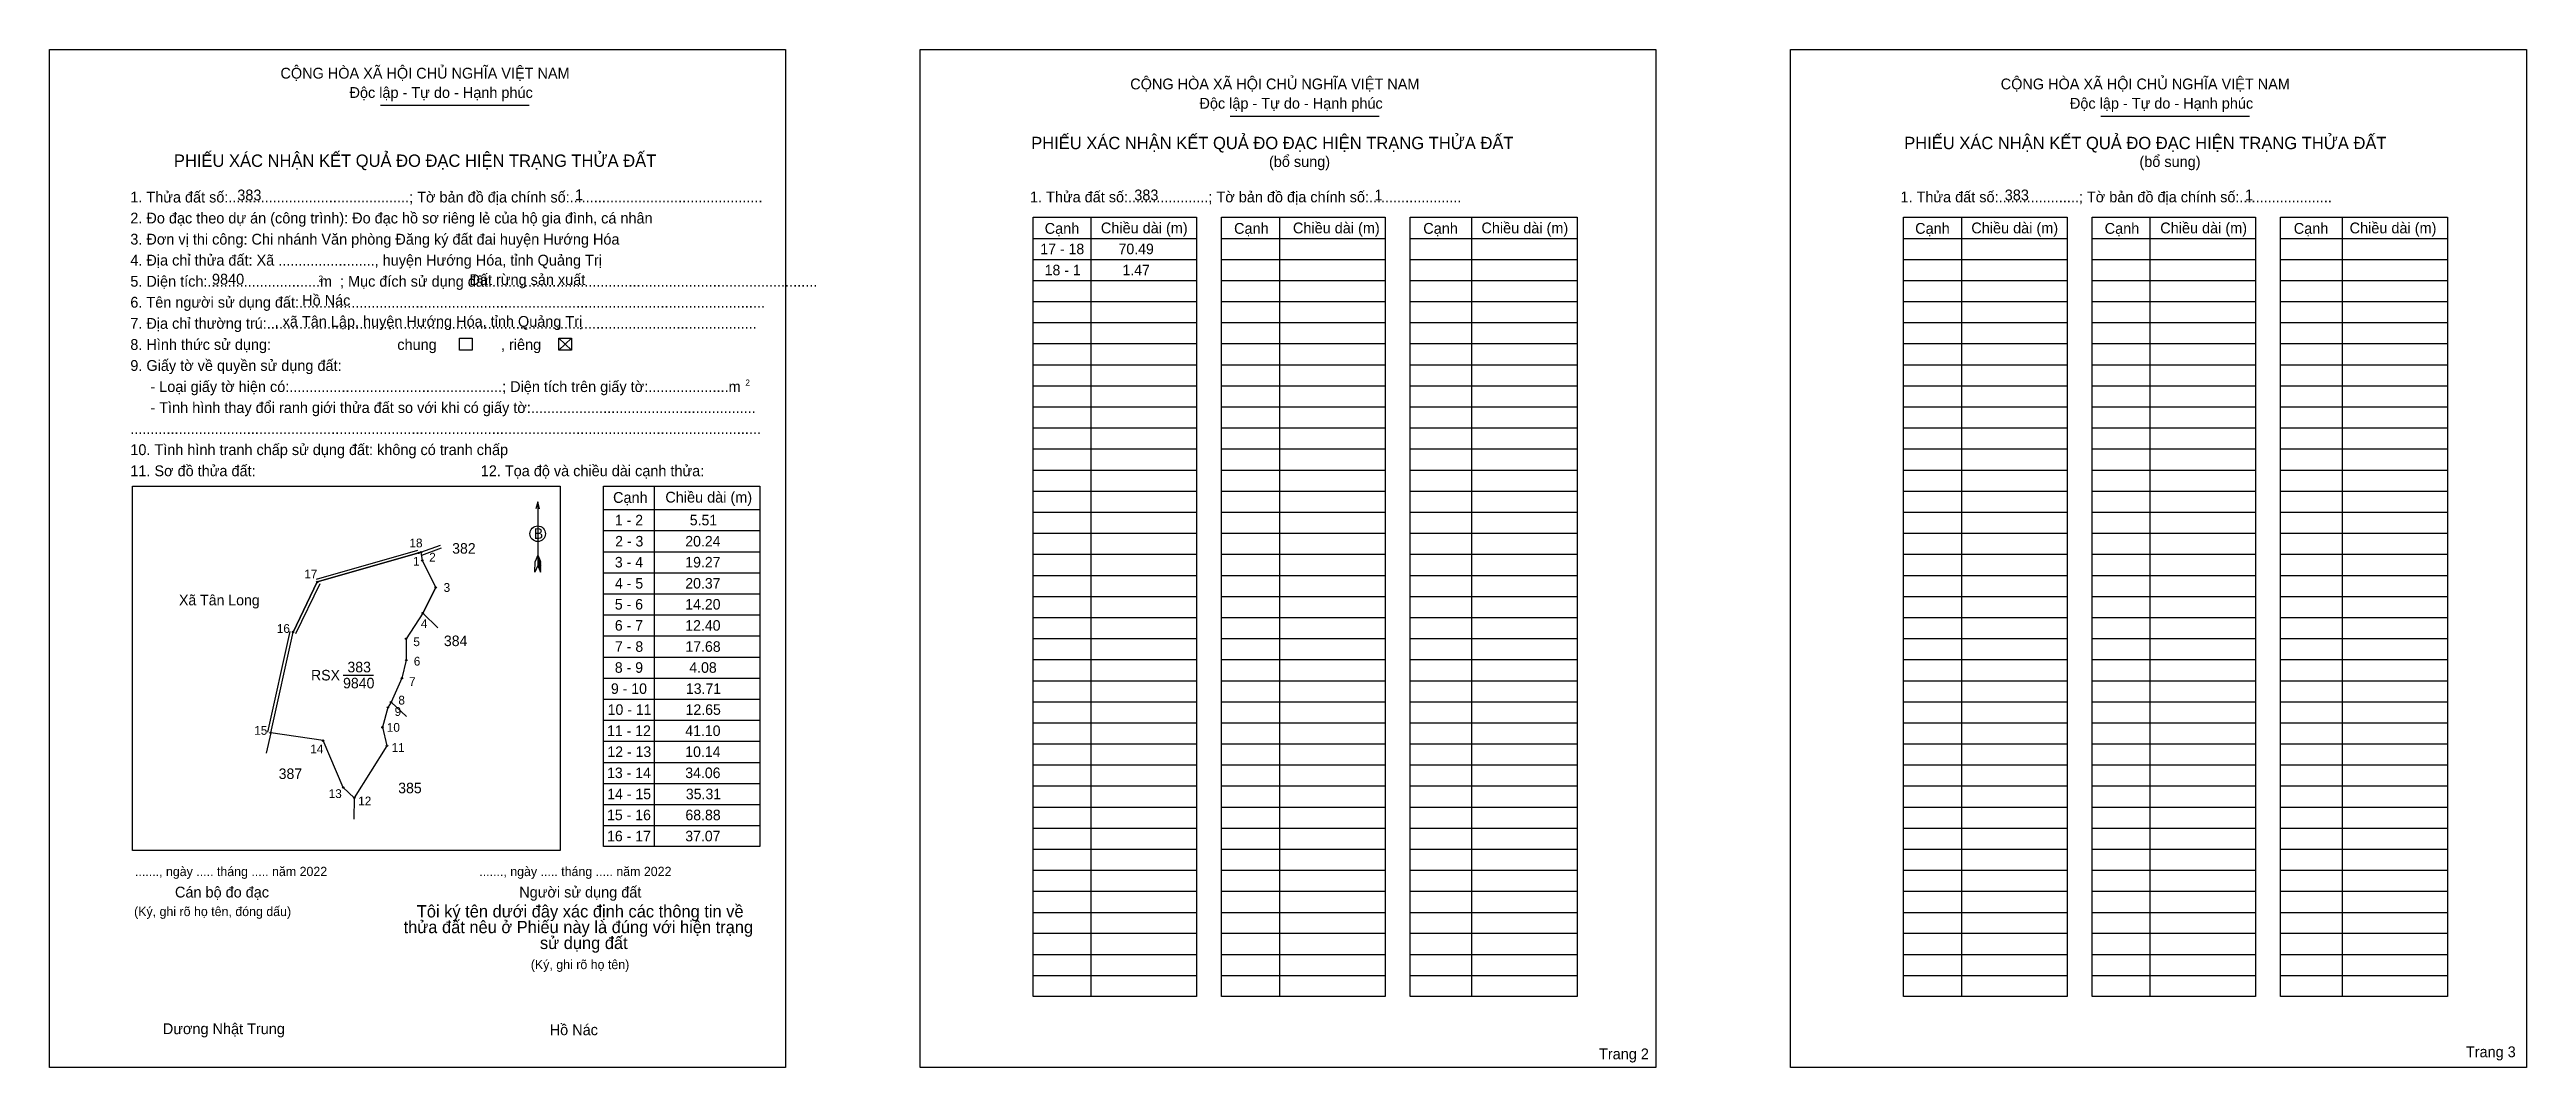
# Model space of a CAD drawing. Extents: x 544454 to 546107, y 1837949 to 1838628.
import ezdxf

# ---------------------------------------------------------------- set-up
doc = ezdxf.new("R2010")
doc.units = 0
for name, color, linetype in [('Level 1', 7, 'Continuous'), ('Level 10', 7, 'Continuous'), ('Level 11', 7, 'Continuous'), ('Level 13', 7, 'Continuous'), ('Level 2', 7, 'Continuous'), ('Level 25', 7, 'Continuous'), ('Level 27', 7, 'Continuous'), ('Level 36', 7, 'Continuous'), ('Level 48', 7, 'Continuous'), ('Level 50', 7, 'Continuous'), ('Level 52', 7, 'Continuous'), ('Level 55', 7, 'Continuous'), ('Level 6', 7, 'Continuous'), ('Level 9', 7, 'Continuous')]:
    doc.layers.add(name, color=color, linetype=linetype)

msp = doc.modelspace()

# ---------------------------------------------------------------- linework, layer by layer
at = {"layer": 'Level 1'}
for p, q in [((544453.7, 1838628.4), (544453.7, 1838628.4)), ((545034.7, 1838628.4), (545034.7, 1838628.4)), ((544674.5, 1838591.2), (544773.9, 1838591.2)), ((545241.8, 1838583.9), (545341.1, 1838583.9)), ((545822.8, 1838583.9), (545922.1, 1838583.9)), ((545148.7, 1838516.4), (545148.7, 1837996.3)), ((545274.6, 1838516.4), (545274.6, 1837996.3)), ((545402.8, 1838516.4), (545402.8, 1837996.3)), ((545729.8, 1838516.4), (545729.8, 1837996.3)), ((545855.6, 1838516.4), (545855.6, 1837996.3)), ((545983.8, 1838516.4), (545983.8, 1837996.3)), ((545110.1, 1838502.3), (545219.3, 1838502.3)), ((545235.9, 1838502.3), (545345.1, 1838502.3)), ((545361.8, 1838502.3), (545473.3, 1838502.3)), ((545691.1, 1838502.3), (545800.3, 1838502.3)), ((545817, 1838502.3), (545926.1, 1838502.3)), ((545942.8, 1838502.3), (546054.3, 1838502.3)), ((545110.1, 1838488.3), (545219.3, 1838488.3)), ((545235.9, 1838488.3), (545345.1, 1838488.3)), ((545361.8, 1838488.3), (545473.3, 1838488.3)), ((545691.1, 1838488.3), (545800.3, 1838488.3)), ((545817, 1838488.3), (545926.1, 1838488.3)), ((545942.8, 1838488.3), (546054.3, 1838488.3)), ((545110.1, 1838474.2), (545219.3, 1838474.2)), ((545110.1, 1838460.2), (545219.3, 1838460.2)), ((545235.9, 1838474.2), (545345.1, 1838474.2)), ((545235.9, 1838460.2), (545345.1, 1838460.2)), ((545361.8, 1838474.2), (545473.3, 1838474.2)), ((545361.8, 1838460.2), (545473.3, 1838460.2)), ((545691.1, 1838474.2), (545800.3, 1838474.2)), ((545691.1, 1838460.2), (545800.3, 1838460.2)), ((545817, 1838474.2), (545926.1, 1838474.2)), ((545817, 1838460.2), (545926.1, 1838460.2)), ((545942.8, 1838474.2), (546054.3, 1838474.2)), ((545942.8, 1838460.2), (546054.3, 1838460.2)), ((545110.1, 1838446.1), (545219.3, 1838446.1)), ((545235.9, 1838446.1), (545345.1, 1838446.1)), ((545361.8, 1838446.1), (545473.3, 1838446.1)), ((545691.1, 1838446.1), (545800.3, 1838446.1)), ((545817, 1838446.1), (545926.1, 1838446.1)), ((545942.8, 1838446.1), (546054.3, 1838446.1)), ((544793.6, 1838435.7), (544802, 1838427.8)), ((544793.6, 1838427.8), (544802, 1838435.7)), ((545110.1, 1838432.1), (545219.3, 1838432.1)), ((545235.9, 1838432.1), (545345.1, 1838432.1)), ((545361.8, 1838432.1), (545473.3, 1838432.1)), ((545691.1, 1838432.1), (545800.3, 1838432.1)), ((545817, 1838432.1), (545926.1, 1838432.1)), ((545942.8, 1838432.1), (546054.3, 1838432.1)), ((545110.1, 1838418), (545219.3, 1838418)), ((545235.9, 1838418), (545345.1, 1838418)), ((545361.8, 1838418), (545473.3, 1838418)), ((545691.1, 1838418), (545800.3, 1838418)), ((545817, 1838418), (545926.1, 1838418)), ((545942.8, 1838418), (546054.3, 1838418)), ((545110.1, 1838403.9), (545219.3, 1838403.9)), ((545235.9, 1838403.9), (545345.1, 1838403.9)), ((545361.8, 1838403.9), (545473.3, 1838403.9)), ((545691.1, 1838403.9), (545800.3, 1838403.9)), ((545817, 1838403.9), (545926.1, 1838403.9)), ((545942.8, 1838403.9), (546054.3, 1838403.9)), ((545110.1, 1838389.9), (545219.3, 1838389.9)), ((545110.1, 1838375.8), (545219.3, 1838375.8)), ((545235.9, 1838389.9), (545345.1, 1838389.9)), ((545235.9, 1838375.8), (545345.1, 1838375.8)), ((545361.8, 1838389.9), (545473.3, 1838389.9)), ((545361.8, 1838375.8), (545473.3, 1838375.8)), ((545691.1, 1838389.9), (545800.3, 1838389.9)), ((545691.1, 1838375.8), (545800.3, 1838375.8)), ((545817, 1838389.9), (545926.1, 1838389.9)), ((545817, 1838375.8), (545926.1, 1838375.8)), ((545942.8, 1838389.9), (546054.3, 1838389.9)), ((545942.8, 1838375.8), (546054.3, 1838375.8)), ((545110.1, 1838361.8), (545219.3, 1838361.8)), ((545235.9, 1838361.8), (545345.1, 1838361.8)), ((545361.8, 1838361.8), (545473.3, 1838361.8)), ((545691.1, 1838361.8), (545800.3, 1838361.8)), ((545817, 1838361.8), (545926.1, 1838361.8)), ((545942.8, 1838361.8), (546054.3, 1838361.8)), ((545110.1, 1838347.7), (545219.3, 1838347.7)), ((545235.9, 1838347.7), (545345.1, 1838347.7)), ((545361.8, 1838347.7), (545473.3, 1838347.7)), ((545691.1, 1838347.7), (545800.3, 1838347.7)), ((545817, 1838347.7), (545926.1, 1838347.7)), ((545942.8, 1838347.7), (546054.3, 1838347.7)), ((544509, 1838337), (544509, 1838337)), ((544779.5, 1838326.4), (544779.5, 1838283.9)), ((544857.2, 1838337), (544857.2, 1838096.4)), ((545110.1, 1838333.7), (545219.3, 1838333.7)), ((545235.9, 1838333.7), (545345.1, 1838333.7)), ((545361.8, 1838333.7), (545473.3, 1838333.7)), ((545691.1, 1838333.7), (545800.3, 1838333.7)), ((545817, 1838333.7), (545926.1, 1838333.7)), ((545942.8, 1838333.7), (546054.3, 1838333.7)), ((544823.4, 1838321.3), (544927.7, 1838321.3)), ((545110.1, 1838319.6), (545219.3, 1838319.6)), ((545235.9, 1838319.6), (545345.1, 1838319.6)), ((545361.8, 1838319.6), (545473.3, 1838319.6)), ((545691.1, 1838319.6), (545800.3, 1838319.6)), ((545817, 1838319.6), (545926.1, 1838319.6)), ((545942.8, 1838319.6), (546054.3, 1838319.6)), ((544823.4, 1838307.3), (544927.7, 1838307.3)), ((544823.4, 1838293.2), (544927.7, 1838293.2)), ((545110.1, 1838305.5), (545219.3, 1838305.5)), ((545235.9, 1838305.5), (545345.1, 1838305.5)), ((545361.8, 1838305.5), (545473.3, 1838305.5)), ((545691.1, 1838305.5), (545800.3, 1838305.5)), ((545817, 1838305.5), (545926.1, 1838305.5)), ((545942.8, 1838305.5), (546054.3, 1838305.5)), ((544777.6, 1838279.6), (544777.7, 1838286.6)), ((544779.5, 1838283.9), (544777.6, 1838279.6)), ((544779.5, 1838291), (544777.7, 1838286.6)), ((544779.5, 1838291), (544781.3, 1838286.6)), ((544779.5, 1838290.3), (544781.3, 1838286)), ((544779.5, 1838289.7), (544781.3, 1838285.4)), ((544779.5, 1838289.1), (544781.3, 1838284.7)), ((544779.5, 1838288.5), (544781.3, 1838284.1)), ((544779.5, 1838287.9), (544781.3, 1838283.5)), ((544779.5, 1838287.3), (544781.3, 1838282.8)), ((544779.5, 1838286.7), (544781.3, 1838282.2)), ((544779.5, 1838286.1), (544781.3, 1838281.6)), ((544779.5, 1838285.4), (544781.3, 1838280.9)), ((544779.5, 1838284.8), (544781.4, 1838280.3)), ((544779.5, 1838283.9), (544781.4, 1838279.6)), ((544781.4, 1838279.6), (544781.3, 1838286.6)), ((544823.4, 1838279.2), (544927.7, 1838279.2)), ((545110.1, 1838291.5), (545219.3, 1838291.5)), ((545110.1, 1838277.4), (545219.3, 1838277.4)), ((545235.9, 1838291.5), (545345.1, 1838291.5)), ((545235.9, 1838277.4), (545345.1, 1838277.4)), ((545361.8, 1838291.5), (545473.3, 1838291.5)), ((545361.8, 1838277.4), (545473.3, 1838277.4)), ((545691.1, 1838291.5), (545800.3, 1838291.5)), ((545691.1, 1838277.4), (545800.3, 1838277.4)), ((545817, 1838291.5), (545926.1, 1838291.5)), ((545817, 1838277.4), (545926.1, 1838277.4)), ((545942.8, 1838291.5), (546054.3, 1838291.5)), ((545942.8, 1838277.4), (546054.3, 1838277.4)), ((544823.4, 1838265.1), (544927.7, 1838265.1)), ((545110.1, 1838263.4), (545219.3, 1838263.4)), ((545235.9, 1838263.4), (545345.1, 1838263.4)), ((545361.8, 1838263.4), (545473.3, 1838263.4)), ((545691.1, 1838263.4), (545800.3, 1838263.4)), ((545817, 1838263.4), (545926.1, 1838263.4)), ((545942.8, 1838263.4), (546054.3, 1838263.4)), ((544823.4, 1838251), (544927.7, 1838251)), ((545110.1, 1838249.3), (545219.3, 1838249.3)), ((545235.9, 1838249.3), (545345.1, 1838249.3)), ((545361.8, 1838249.3), (545473.3, 1838249.3)), ((545691.1, 1838249.3), (545800.3, 1838249.3)), ((545817, 1838249.3), (545926.1, 1838249.3)), ((545942.8, 1838249.3), (546054.3, 1838249.3)), ((544823.4, 1838237), (544927.7, 1838237)), ((545110.1, 1838235.3), (545219.3, 1838235.3)), ((545235.9, 1838235.3), (545345.1, 1838235.3)), ((545361.8, 1838235.3), (545473.3, 1838235.3)), ((545691.1, 1838235.3), (545800.3, 1838235.3)), ((545817, 1838235.3), (545926.1, 1838235.3)), ((545942.8, 1838235.3), (546054.3, 1838235.3)), ((544823.4, 1838222.9), (544927.7, 1838222.9)), ((545110.1, 1838221.2), (545219.3, 1838221.2)), ((545235.9, 1838221.2), (545345.1, 1838221.2)), ((545361.8, 1838221.2), (545473.3, 1838221.2)), ((545691.1, 1838221.2), (545800.3, 1838221.2)), ((545817, 1838221.2), (545926.1, 1838221.2)), ((545942.8, 1838221.2), (546054.3, 1838221.2)), ((544823.4, 1838208.9), (544927.7, 1838208.9)), ((544823.4, 1838194.8), (544927.7, 1838194.8)), ((545110.1, 1838207.1), (545219.3, 1838207.1)), ((545235.9, 1838207.1), (545345.1, 1838207.1)), ((545361.8, 1838207.1), (545473.3, 1838207.1)), ((545691.1, 1838207.1), (545800.3, 1838207.1)), ((545817, 1838207.1), (545926.1, 1838207.1)), ((545942.8, 1838207.1), (546054.3, 1838207.1)), ((544823.4, 1838180.8), (544927.7, 1838180.8)), ((545110.1, 1838193.1), (545219.3, 1838193.1)), ((545110.1, 1838179), (545219.3, 1838179)), ((545235.9, 1838193.1), (545345.1, 1838193.1)), ((545235.9, 1838179), (545345.1, 1838179)), ((545361.8, 1838193.1), (545473.3, 1838193.1)), ((545361.8, 1838179), (545473.3, 1838179)), ((545691.1, 1838193.1), (545800.3, 1838193.1)), ((545691.1, 1838179), (545800.3, 1838179)), ((545817, 1838193.1), (545926.1, 1838193.1)), ((545817, 1838179), (545926.1, 1838179)), ((545942.8, 1838193.1), (546054.3, 1838193.1)), ((545942.8, 1838179), (546054.3, 1838179)), ((544823.4, 1838166.7), (544927.7, 1838166.7)), ((545110.1, 1838165), (545219.3, 1838165)), ((545235.9, 1838165), (545345.1, 1838165)), ((545361.8, 1838165), (545473.3, 1838165)), ((545691.1, 1838165), (545800.3, 1838165)), ((545817, 1838165), (545926.1, 1838165)), ((545942.8, 1838165), (546054.3, 1838165)), ((544823.4, 1838152.6), (544927.7, 1838152.6)), ((545110.1, 1838150.9), (545219.3, 1838150.9)), ((545235.9, 1838150.9), (545345.1, 1838150.9)), ((545361.8, 1838150.9), (545473.3, 1838150.9)), ((545691.1, 1838150.9), (545800.3, 1838150.9)), ((545817, 1838150.9), (545926.1, 1838150.9)), ((545942.8, 1838150.9), (546054.3, 1838150.9)), ((544823.4, 1838138.6), (544927.7, 1838138.6)), ((545110.1, 1838136.9), (545219.3, 1838136.9)), ((545235.9, 1838136.9), (545345.1, 1838136.9)), ((545361.8, 1838136.9), (545473.3, 1838136.9)), ((545691.1, 1838136.9), (545800.3, 1838136.9)), ((545817, 1838136.9), (545926.1, 1838136.9)), ((545942.8, 1838136.9), (546054.3, 1838136.9)), ((544823.4, 1838124.5), (544927.7, 1838124.5)), ((545110.1, 1838122.8), (545219.3, 1838122.8)), ((545235.9, 1838122.8), (545345.1, 1838122.8)), ((545361.8, 1838122.8), (545473.3, 1838122.8)), ((545691.1, 1838122.8), (545800.3, 1838122.8)), ((545817, 1838122.8), (545926.1, 1838122.8)), ((545942.8, 1838122.8), (546054.3, 1838122.8)), ((544823.4, 1838110.5), (544927.7, 1838110.5)), ((545110.1, 1838108.7), (545219.3, 1838108.7)), ((545110.1, 1838094.7), (545219.3, 1838094.7)), ((545235.9, 1838108.7), (545345.1, 1838108.7)), ((545235.9, 1838094.7), (545345.1, 1838094.7)), ((545361.8, 1838108.7), (545473.3, 1838108.7)), ((545361.8, 1838094.7), (545473.3, 1838094.7)), ((545691.1, 1838108.7), (545800.3, 1838108.7)), ((545691.1, 1838094.7), (545800.3, 1838094.7)), ((545817, 1838108.7), (545926.1, 1838108.7)), ((545817, 1838094.7), (545926.1, 1838094.7)), ((545942.8, 1838108.7), (546054.3, 1838108.7)), ((545942.8, 1838094.7), (546054.3, 1838094.7)), ((544794.5, 1838093.7), (544794.5, 1838093.7)), ((545110.1, 1838080.6), (545219.3, 1838080.6)), ((545235.9, 1838080.6), (545345.1, 1838080.6)), ((545361.8, 1838080.6), (545473.3, 1838080.6)), ((545691.1, 1838080.6), (545800.3, 1838080.6)), ((545817, 1838080.6), (545926.1, 1838080.6)), ((545942.8, 1838080.6), (546054.3, 1838080.6)), ((545110.1, 1838066.6), (545219.3, 1838066.6)), ((545235.9, 1838066.6), (545345.1, 1838066.6)), ((545361.8, 1838066.6), (545473.3, 1838066.6)), ((545691.1, 1838066.6), (545800.3, 1838066.6)), ((545817, 1838066.6), (545926.1, 1838066.6)), ((545942.8, 1838066.6), (546054.3, 1838066.6)), ((545110.1, 1838052.5), (545219.3, 1838052.5)), ((545235.9, 1838052.5), (545345.1, 1838052.5)), ((545361.8, 1838052.5), (545473.3, 1838052.5)), ((545691.1, 1838052.5), (545800.3, 1838052.5)), ((545817, 1838052.5), (545926.1, 1838052.5)), ((545942.8, 1838052.5), (546054.3, 1838052.5)), ((545110.1, 1838038.5), (545219.3, 1838038.5)), ((545235.9, 1838038.5), (545345.1, 1838038.5)), ((545361.8, 1838038.5), (545473.3, 1838038.5)), ((545691.1, 1838038.5), (545800.3, 1838038.5)), ((545817, 1838038.5), (545926.1, 1838038.5)), ((545942.8, 1838038.5), (546054.3, 1838038.5)), ((545110.1, 1838024.4), (545219.3, 1838024.4)), ((545235.9, 1838024.4), (545345.1, 1838024.4)), ((545361.8, 1838024.4), (545473.3, 1838024.4)), ((545691.1, 1838024.4), (545800.3, 1838024.4)), ((545817, 1838024.4), (545926.1, 1838024.4)), ((545942.8, 1838024.4), (546054.3, 1838024.4)), ((545110.1, 1838010.3), (545219.3, 1838010.3)), ((545235.9, 1838010.3), (545345.1, 1838010.3)), ((545361.8, 1838010.3), (545473.3, 1838010.3)), ((545691.1, 1838010.3), (545800.3, 1838010.3)), ((545817, 1838010.3), (545926.1, 1838010.3)), ((545942.8, 1838010.3), (546054.3, 1838010.3)), ((544944.9, 1837949), (544944.9, 1837949)), ((545525.9, 1837949), (545525.9, 1837949))]:
    msp.add_line(p, q, dxfattribs=at)
for points in [[(545110.1, 1838516.4), (545219.3, 1838516.4), (545219.3, 1837996.3), (545110.1, 1837996.3)], [(545235.9, 1838516.4), (545345.1, 1838516.4), (545345.1, 1837996.3), (545235.9, 1837996.3)], [(545361.8, 1838516.4), (545473.3, 1838516.4), (545473.3, 1837996.3), (545361.8, 1837996.3)], [(545691.1, 1838516.4), (545800.3, 1838516.4), (545800.3, 1837996.3), (545691.1, 1837996.3)], [(545817, 1838516.4), (545926.1, 1838516.4), (545926.1, 1837996.3), (545817, 1837996.3)], [(545942.8, 1838516.4), (546054.3, 1838516.4), (546054.3, 1837996.3), (545942.8, 1837996.3)], [(544509, 1838337), (544794.5, 1838337), (544794.5, 1838093.7), (544509, 1838093.7)], [(544823.4, 1838337), (544927.7, 1838337), (544927.7, 1838096.4), (544823.4, 1838096.4)]]:
    msp.add_lwpolyline(points, close=True, dxfattribs=at)
msp.add_lwpolyline([(544780.7, 1838321.9), (544779.5, 1838326.4), (544778.3, 1838321.9)], dxfattribs=at)
msp.add_circle((544779.5, 1838305.2), 5.19, dxfattribs=at)
at = {"layer": 'Level 10'}
for p, q in [((544631.8, 1838274.9), (544699.6, 1838294.3)), ((544632.4, 1838273), (544700.1, 1838292.4)), ((544700.1, 1838292.4), (544701.5, 1838292.9)), ((544701.5, 1838292.9), (544702.4, 1838287.4)), ((544702.4, 1838287.4), (544711.5, 1838269.4)), ((544616.2, 1838239.6), (544632.4, 1838273)), ((544618, 1838238.7), (544634.2, 1838272.1)), ((544711.5, 1838269.4), (544702.8, 1838252.2)), ((544702.8, 1838252.2), (544691.7, 1838235.1)), ((544599.3, 1838172.8), (544614.3, 1838240)), ((544601.3, 1838172.4), (544616.2, 1838239.6)), ((544691.7, 1838235.1), (544691.8, 1838220.9)), ((544691.8, 1838220.9), (544688.9, 1838208.8)), ((544688.9, 1838208.8), (544681.6, 1838192.8)), ((544679.5, 1838189.3), (544675.9, 1838176)), ((544681.6, 1838192.8), (544679.5, 1838189.3)), ((544636.2, 1838167.1), (544601.3, 1838172.4)), ((544649.7, 1838135.8), (544636.2, 1838167.1)), ((544678.9, 1838163.7), (544657.1, 1838128.9)), ((544675.9, 1838176), (544678.9, 1838163.7)), ((544657.1, 1838128.9), (544649.7, 1838135.8))]:
    msp.add_line(p, q, dxfattribs=at)
at = {"layer": 'Level 11'}
for centre in [(544701.5, 1838292.9), (544700.1, 1838292.4), (544702.4, 1838287.4), (544632.4, 1838273), (544632.4, 1838273), (544711.5, 1838269.4), (544702.8, 1838252.2), (544616.2, 1838239.6), (544691.7, 1838235.1), (544691.8, 1838220.9), (544688.9, 1838208.8), (544679.5, 1838189.3), (544681.6, 1838192.8), (544601.3, 1838172.4), (544636.2, 1838167.1), (544675.9, 1838176), (544678.9, 1838163.7), (544649.7, 1838135.8), (544657.1, 1838128.9)]:
    msp.add_circle(centre, 0.469, dxfattribs=at)
at = {"layer": 'Level 2'}
for points in [[(544453.7, 1838628.4), (544944.9, 1838628.4), (544944.9, 1837949), (544453.7, 1837949)], [(545034.7, 1838628.4), (545525.9, 1838628.4), (545525.9, 1837949), (545034.7, 1837949)], [(545615.7, 1838628.4), (546106.9, 1838628.4), (546106.9, 1837949), (545615.7, 1837949)]]:
    msp.add_lwpolyline(points, close=True, dxfattribs=at)
at = {"layer": 'Level 25'}
for p, q in [((544700.1, 1838292.4), (544632.4, 1838273)), ((544632.4, 1838273), (544616.2, 1838239.6)), ((544702.8, 1838252.2), (544711.5, 1838269.4)), ((544649.7, 1838135.8), (544636.2, 1838167.1)), ((544678.9, 1838163.7), (544657.1, 1838128.9))]:
    msp.add_line(p, q, dxfattribs=at)
at = {"layer": 'Level 27'}
for p, q in [((544701.5, 1838292.9), (544714.7, 1838297.6)), ((544702.2, 1838291), (544715.4, 1838295.8)), ((544702.8, 1838252.2), (544712.8, 1838242.3)), ((544681.6, 1838192.8), (544691.9, 1838183.2)), ((544601.3, 1838172.4), (544598.2, 1838158.7)), ((544657.1, 1838128.9), (544656.7, 1838114.8))]:
    msp.add_line(p, q, dxfattribs=at)
at = {"layer": 'Level 50'}
for points in [[(544727.2, 1838435.7), (544735.7, 1838435.7), (544735.7, 1838427.8), (544727.2, 1838427.8)], [(544793.6, 1838435.7), (544802, 1838435.7), (544802, 1838427.8), (544793.6, 1838427.8)]]:
    msp.add_lwpolyline(points, close=True, dxfattribs=at)
at = {"layer": 'Level 9'}
msp.add_line((544649.6, 1838210.9), (544670, 1838210.9), dxfattribs=at)

# ---------------------------------------------------------------- texts
at = {"layer": 'Level 1'}
for s, height, p in [('CỘNG HÒA XÃ HỘI CHỦ NGHĨA VIỆT NAM', 7.216, (544607.8, 1838609)), ('CỘNG HÒA XÃ HỘI CHỦ NGHĨA VIỆT NAM', 7.216, (545175, 1838601.8)), ('CỘNG HÒA XÃ HỘI CHỦ NGHĨA VIỆT NAM', 7.216, (545756, 1838601.8)), ('Độc lập - Tự do - Hạnh phúc', 7.216, (544653.9, 1838596.1)), ('Độc lập - Tự do - Hạnh phúc', 7.216, (545221.2, 1838588.9)), ('Độc lập - Tự do - Hạnh phúc', 7.216, (545802.2, 1838588.9)), ('PHIẾU XÁC NHẬN KẾT QUẢ ĐO ĐẠC HIỆN TRẠNG THỬA ĐẤT', 8.247, (544536.7, 1838550.1)), ('PHIẾU XÁC NHẬN KẾT QUẢ ĐO ĐẠC HIỆN TRẠNG THỬA ĐẤT', 8.247, (545108.9, 1838561.9)), ('(bổ sung)', 7.22, (545267.6, 1838550)), ('PHIẾU XÁC NHẬN KẾT QUẢ ĐO ĐẠC HIỆN TRẠNG THỬA ĐẤT', 8.247, (545691.6, 1838561.9)), ('(bổ sung)', 7.22, (545848.6, 1838550)), ('1. Thửa đất số:.............................................; Tờ bản đồ địa chính số:................................................', 7.2156, (544507.6, 1838526.3)), ('1. Thửa đất số:....................; Tờ bản đồ địa chính số:.......................', 7.216, (545108.1, 1838526.4)), ('1. Thửa đất số:....................; Tờ bản đồ địa chính số:.......................', 7.216, (545689.1, 1838526.4)), ('2. Đo đạc theo dự án (công trình): Đo đạc hồ sơ riêng lẻ của hộ gia đình, cá nhân', 7.216, (544507.6, 1838512.3)), ('Cạnh', 7.22, (545117.9, 1838505.4)), ('Chiều dài (m)', 7.216, (545155.4, 1838505.7)), ('Cạnh', 7.22, (545244.3, 1838505.4)), ('Chiều dài (m)', 7.216, (545283.6, 1838505.7)), ('Cạnh', 7.22, (545370.6, 1838505.4)), ('Chiều dài (m)', 7.216, (545409.4, 1838505.7)), ('Cạnh', 7.22, (545698.9, 1838505.4)), ('Chiều dài (m)', 7.216, (545736.4, 1838505.7)), ('Cạnh', 7.22, (545825.4, 1838505.4)), ('Chiều dài (m)', 7.216, (545862.5, 1838505.7)), ('Cạnh', 7.22, (545951.6, 1838505.4)), ('Chiều dài (m)', 7.216, (545988.9, 1838505.7)), ('4. Địa chỉ thửa đất: Xã ........................, huyện Hướng Hóa, tỉnh Quảng Trị', 7.216, (544507.6, 1838484.2)), ('3. Đơn vị thi công: Chi nhánh Văn phòng Đăng ký đất đai huyện Hướng Hóa', 7.216, (544507.6, 1838498.2)), ('5. Diện tích:............................m  ; Mục đích sử dụng đất:.................................................................................', 7.2156, (544507.6, 1838470.1)), ('2', 4.12, (544633.2, 1838473.4)), ('6. Tên người sử dụng đất:....................................................................................................................', 7.2156, (544507.6, 1838456.1)), ('7. Địa chỉ thường trú:..........................................................................................................................', 7.2156, (544507.6, 1838442)), ('chung                , riêng', 7.216, (544685.8, 1838427.9)), ('9. Giấy tờ về quyền sử dụng đất:', 7.216, (544507.6, 1838413.9)), ('     - Loại giấy tờ hiện có:.....................................................; Diện tích trên giấy tờ:....................m', 7.2156, (544507.6, 1838399.8)), ('     - Tình hình thay đổi ranh giới thửa đất so với khi có giấy tờ:........................................................', 7.2156, (544507.6, 1838385.8)), ('2', 4.12, (544918.1, 1838404)), ('10. Tình hình tranh chấp sử dụng đất: không có tranh chấp', 7.216, (544507.6, 1838357.7)), ('.............................................................................................................................................................', 7.2156, (544507.6, 1838371.7)), ('11. Sơ đồ thửa đất:', 7.216, (544507.6, 1838343.6)), ('12. Tọa độ và chiều dài cạnh thửa:', 7.216, (544741.5, 1838343.6)), ('Cạnh', 7.22, (544829.8, 1838325.8)), ('Chiều dài (m)', 7.216, (544864.7, 1838326)), ('B', 7.03, (544776.9, 1838301.8)), ('......., ngày ..... tháng ..... năm 2022', 6.185, (544510.7, 1838076.7)), ('......., ngày ..... tháng ..... năm 2022', 6.185, (544740.5, 1838076.7)), ('Cán bộ đo đạc', 7.216, (544537.4, 1838062.4)), ('Người sử dụng đất', 7.216, (544767.2, 1838062.4)), ('(Ký, ghi rõ họ tên, đóng dấu)', 6.185, (544510.1, 1838050)), ('thửa đất nêu ở Phiếu này là đúng với hiện trạng', 8.2, (544690, 1838038.6)), ('Tôi ký tên dưới đây xác định các thông tin về', 8.2, (544698.8, 1838049.1)), ('sử dụng đất', 8.2, (544781, 1838028)), ('(Ký, ghi rõ họ tên)', 6.185, (544774.9, 1838014.6)), ('Dương Nhật Trung', 7.216, (544529.3, 1837971.2)), ('Trang 3', 7.22, (546066.5, 1837955.8)), ('Trang 2', 7.22, (545487.9, 1837954.4))]:
    msp.add_text(s, height=height, dxfattribs=at).set_placement(p)
at = {"layer": 'Level 13'}
for s, p in [('RSX', (544628.2, 1838207.3)), ('383', (544652.5, 1838212.7)), ('9840', (544649.6, 1838202))]:
    msp.add_text(s, height=7.03, dxfattribs=at).set_placement(p)
at = {"layer": 'Level 36'}
for s, height, p in [('382', 7.03, (544722.4, 1838291.9)), ('Xã Tân Long', 7.029, (544540.1, 1838257.4)), ('384', 7.03, (544716.9, 1838230.2)), ('387', 7.03, (544606.6, 1838141.5)), ('385', 7.03, (544686.4, 1838132))]:
    msp.add_text(s, height=height, dxfattribs=at).set_placement(p)
at = {"layer": 'Level 48'}
msp.add_text('8. Hình thức sử dụng:', height=7.216, dxfattribs=at).set_placement((544507.6, 1838427.9))
at = {"layer": 'Level 52'}
for s, p in [('17 - 18', (545115, 1838491.8)), ('70.49', (545167.2, 1838491.8)), ('18 - 1', (545117.9, 1838477.7)), ('1.47', (545169.8, 1838477.7)), ('1 - 2', (544831, 1838310.8)), ('5.51', (544881, 1838310.8)), ('2 - 3', (544831.2, 1838296.7)), ('20.24', (544878, 1838296.7)), ('3 - 4', (544831, 1838282.7)), ('19.27', (544878, 1838282.7)), ('4 - 5', (544831.1, 1838268.6)), ('5 - 6', (544831, 1838254.6)), ('20.37', (544878, 1838268.6)), ('14.20', (544878, 1838254.6)), ('6 - 7', (544831, 1838240.5)), ('12.40', (544878, 1838240.5)), ('7 - 8', (544831.1, 1838226.4)), ('17.68', (544878.1, 1838226.4)), ('8 - 9', (544831, 1838212.4)), ('4.08', (544880.7, 1838212.4)), ('9 - 10', (544828.4, 1838198.3)), ('13.71', (544878.4, 1838198.3)), ('11 - 12', (544825.8, 1838170.2)), ('10 - 11', (544826.2, 1838184.3)), ('41.10', (544878, 1838170.2)), ('12.65', (544878.2, 1838184.3)), ('12 - 13', (544826, 1838156.2)), ('10.14', (544878, 1838156.2)), ('13 - 14', (544825.8, 1838142.1)), ('34.06', (544878, 1838142.1)), ('14 - 15', (544825.9, 1838128)), ('35.31', (544878.4, 1838128)), ('15 - 16', (544825.8, 1838114)), ('68.88', (544878.1, 1838114)), ('16 - 17', (544825.8, 1838099.9)), ('37.07', (544878, 1838099.9))]:
    msp.add_text(s, height=7.03, dxfattribs=at).set_placement(p)
at = {"layer": 'Level 55'}
for s, p in [('1', (544701.4, 1838292.9)), ('18', (544700, 1838292.4)), ('2', (544702.3, 1838287.4)), ('17', (544632.2, 1838273)), ('3', (544711.4, 1838269.4)), ('4', (544702.7, 1838252.2)), ('16', (544616.1, 1838239.6)), ('5', (544691.6, 1838235.1)), ('6', (544691.7, 1838220.9)), ('7', (544688.9, 1838208.8)), ('9', (544679.4, 1838189.3)), ('8', (544681.5, 1838192.8)), ('15', (544601.1, 1838172.4)), ('14', (544636, 1838167.1)), ('10', (544675.8, 1838176)), ('11', (544678.7, 1838163.7)), ('13', (544649.5, 1838135.8)), ('12', (544656.9, 1838128.9))]:
    msp.add_text(s, height=0.234, dxfattribs=at).set_placement(p)
at = {"layer": 'Level 6'}
for s, height, p in [('383', 7.22, (544579, 1838527.7)), ('1', 7.22, (544804.4, 1838527.8)), ('383', 7.22, (545177.7, 1838527.7)), ('1', 7.22, (545338, 1838527.7)), ('383', 7.22, (545758.7, 1838527.7)), ('1', 7.22, (545919, 1838527.7)), ('9840', 7.22, (544562.1, 1838471.5)), ('Đất rừng sản xuất', 7.216, (544734, 1838471.2)), ('Hồ Nác', 7.22, (544622.3, 1838457.4)), (', xã Tân Lập, huyện Hướng Hóa, tỉnh Quảng Trị', 7.216, (544603.9, 1838443.3)), ('Hồ Nác', 7.22, (544787.5, 1837970.5))]:
    msp.add_text(s, height=height, dxfattribs=at).set_placement(p)
at = {"layer": 'Level 9'}
for s, p in [('18', (544693.9, 1838296.1)), ('17', (544623.7, 1838275.4)), ('1', (544696.3, 1838283.9)), ('2', (544707.1, 1838286.6)), ('3', (544716.7, 1838266.4)), ('16', (544605.4, 1838239)), ('4', (544701.5, 1838242.2)), ('5', (544696.5, 1838230.2)), ('6', (544696.8, 1838217.2)), ('8', (544686.5, 1838191.2)), ('7', (544693.6, 1838203.6)), ('10', (544678.8, 1838173)), ('9', (544684, 1838183.6)), ('15', (544590.3, 1838171)), ('14', (544627.7, 1838158.6)), ('11', (544682, 1838159.6)), ('13', (544640, 1838128.8)), ('12', (544659.7, 1838123.9))]:
    msp.add_text(s, height=5.86, dxfattribs=at).set_placement(p)

doc.saveas('drawing.dxf')
